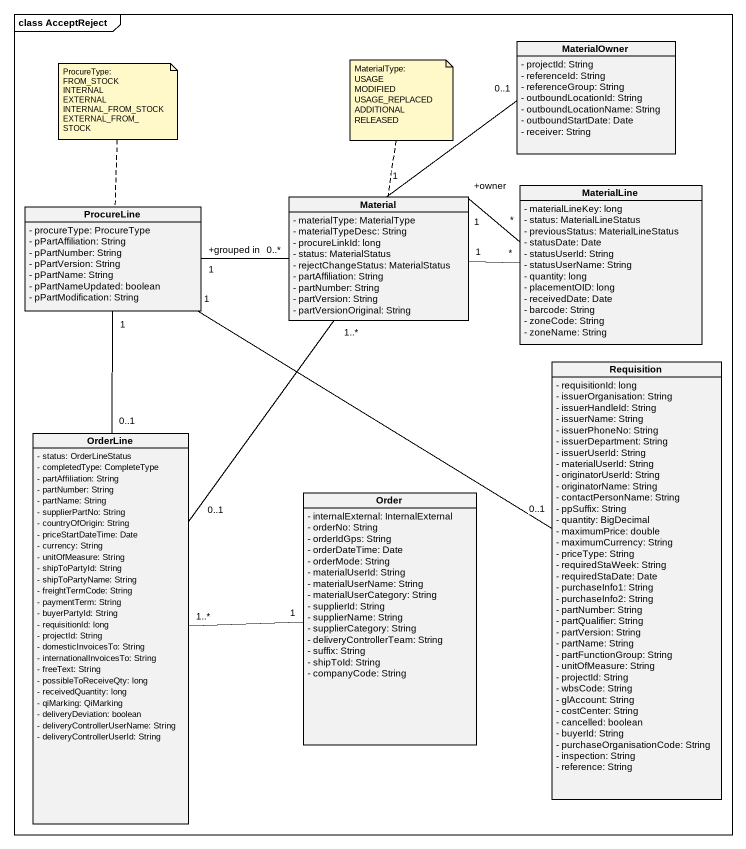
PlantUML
@startuml
mainframe class AcceptReject
hide circle
hide empty members
skinparam classAttributeIconSize 0
class MaterialOwner {
  - projectId: String
  - referenceId: String
  - referenceGroup: String
  - outboundLocationId: String
  - outboundLocationName: String
  - outboundStartDate: Date
  - receiver: String
}
class ProcureLine {
  - procureType: ProcureType
  - pPartAffiliation: String
  - pPartNumber: String
  - pPartVersion: String
  - pPartName: String
  - pPartNameUpdated: boolean
  - pPartModification: String
}
class Material {
  - materialType: MaterialType
  - materialTypeDesc: String
  - procureLinkId: long
  - status: MaterialStatus
  - rejectChangeStatus: MaterialStatus
  - partAffiliation: String
  - partNumber: String
  - partVersion: String
  - partVersionOriginal: String
}
class MaterialLine {
  - materialLineKey: long
  - status: MaterialLineStatus
  - previousStatus: MaterialLineStatus
  - statusDate: Date
  - statusUserId: String
  - statusUserName: String
  - quantity: long
  - placementOID: long
  - receivedDate: Date
  - barcode: String
  - zoneCode: String
  - zoneName: String
}
class Requisition {
  - requisitionId: long
  - issuerOrganisation: String
  - issuerHandleId: String
  - issuerName: String
  - issuerPhoneNo: String
  - issuerDepartment: String
  - issuerUserId: String
  - materialUserId: String
  - originatorUserId: String
  - originatorName: String
  - contactPersonName: String
  - ppSuffix: String
  - quantity: BigDecimal
  - maximumPrice: double
  - maximumCurrency: String
  - priceType: String
  - requiredStaWeek: String
  - requiredStaDate: Date
  - purchaseInfo1: String
  - purchaseInfo2: String
  - partNumber: String
  - partQualifier: String
  - partVersion: String
  - partName: String
  - partFunctionGroup: String
  - unitOfMeasure: String
  - projectId: String
  - wbsCode: String
  - glAccount: String
  - costCenter: String
  - cancelled: boolean
  - buyerId: String
  - purchaseOrganisationCode: String
  - inspection: String
  - reference: String
}
class OrderLine {
  - status: OrderLineStatus
  - completedType: CompleteType
  - partAffiliation: String
  - partNumber: String
  - partName: String
  - supplierPartNo: String
  - countryOfOrigin: String
  - priceStartDateTime: Date
  - currency: String
  - unitOfMeasure: String
  - shipToPartyId: String
  - shipToPartyName: String
  - freightTermCode: String
  - paymentTerm: String
  - buyerPartyId: String
  - requisitionId: long
  - projectId: String
  - domesticInvoicesTo: String
  - internationalInvoicesTo: String
  - freeText: String
  - possibleToReceiveQty: long
  - receivedQuantity: long
  - qiMarking: QiMarking
  - deliveryDeviation: boolean
  - deliveryControllerUserName: String
  - deliveryControllerUserId: String
}
class Order {
  - internalExternal: InternalExternal
  - orderNo: String
  - orderIdGps: String
  - orderDateTime: Date
  - orderMode: String
  - materialUserId: String
  - materialUserName: String
  - materialUserCategory: String
  - supplierId: String
  - supplierName: String
  - supplierCategory: String
  - deliveryControllerTeam: String
  - suffix: String
  - shipToId: String
  - companyCode: String
}
ProcureLine "1" -- "0..1" Requisition
Material "1" -up- "0..1" MaterialOwner
Material "0..*" -left- "+grouped in\n1" ProcureLine
Material "+owner\n1" -right- "*" MaterialLine
Material "1" -right- "*" MaterialLine
Material "1..*" -- "0..1" OrderLine
OrderLine "0..1" -up- "1" ProcureLine
Order "1" -left- "1..*" OrderLine
note top of ProcureLine
  ProcureType:
  FROM_STOCK
  INTERNAL
  EXTERNAL
  INTERNAL_FROM_STOCK
  EXTERNAL_FROM_STOCK
end note
note top of Material
  MaterialType:
  USAGE
  MODIFIED
  USAGE_REPLACED
  ADDITIONAL
  RELEASED
end note
@enduml
